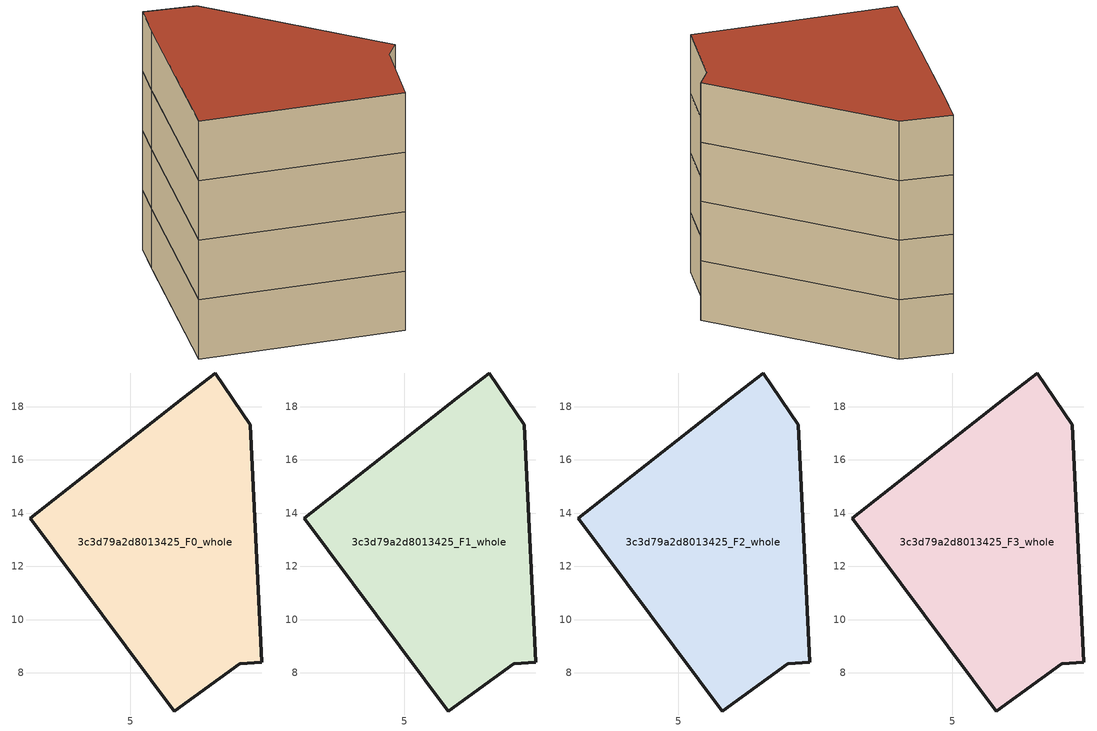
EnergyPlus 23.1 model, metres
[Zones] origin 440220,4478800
3c3d79a2d8013425_F0_whole
 floor ground (EU_floor_Construction): 8.2,19.27 9.52,17.32 9.94,8.4 9.12,8.33 6.65,6.56 1.24,13.81 6.97,18.32 z0
 wall outside (EU_wall_Construction): 8.2,19.27 6.97,18.32 1.24,13.81 6.65,6.56 9.12,8.33 9.94,8.4 9.52,17.32 8.2,19.27 z0:3
3c3d79a2d8013425_F1_whole
 floor to 3c3d79a2d8013425_F0_whole (EU_floor_Construction): 8.2,19.27 9.52,17.32 9.94,8.4 9.12,8.33 6.65,6.56 1.24,13.81 6.97,18.32 z3
 wall outside (EU_wall_Construction): 8.2,19.27 6.97,18.32 1.24,13.81 6.65,6.56 9.12,8.33 9.94,8.4 9.52,17.32 8.2,19.27 z3:6
3c3d79a2d8013425_F2_whole
 floor to 3c3d79a2d8013425_F1_whole (EU_floor_Construction): 8.2,19.27 9.52,17.32 9.94,8.4 9.12,8.33 6.65,6.56 1.24,13.81 6.97,18.32 z6
 wall outside (EU_wall_Construction): 8.2,19.27 6.97,18.32 1.24,13.81 6.65,6.56 9.12,8.33 9.94,8.4 9.52,17.32 8.2,19.27 z6:9
3c3d79a2d8013425_F3_whole
 floor to 3c3d79a2d8013425_F2_whole (EU_floor_Construction): 8.2,19.27 9.52,17.32 9.94,8.4 9.12,8.33 6.65,6.56 1.24,13.81 6.97,18.32 z9
 wall outside (EU_wall_Construction): 8.2,19.27 6.97,18.32 1.24,13.81 6.65,6.56 9.12,8.33 9.94,8.4 9.52,17.32 8.2,19.27 z9:12
 roof outside (EU_roof_Construction): 9.94,8.4 9.52,17.32 8.2,19.27 6.97,18.32 1.24,13.81 6.65,6.56 9.12,8.33 z12
[Building]
EU S2 Campaign: North Axis=0; Terrain=City; Solar Distribution=FullExterior
[Site:Location]
Madrid: Latitude=40.5; Longitude=-3.5; Time Zone=1; Elevation=609
[SizingPeriod:WeatherFileDays]
AnnualSizingPeriod: Begin Month=1; Begin Day of Month=1; End Month=12; End Day of Month=31; Day of Week for Start Day=Monday; Use Weather File Daylight Saving Period=No; Use Weather File Rain and Snow Indicators=No
[MATERIAL]
EU_InternalMass_Material: Roughness=MediumRough; Thickness=0.1; Conductivity=1; Density=1800; Specific Heat=900; Thermal Absorptance=0.9; Solar Absorptance=0.7; Visible Absorptance=0.7
[MATERIAL:NOMASS] Roughness=MediumRough; Thermal Absorptance=0.9; Solar Absorptance=0.7; Visible Absorptance=0.7
Name | Thermal Resistance
EU_wall_NoMass | 0.459673
EU_roof_NoMass | 0.495815
EU_floor_NoMass | 0.788942
[CONSTRUCTION]
EU_wall_Construction: EU_wall_NoMass
EU_roof_Construction: EU_roof_NoMass
EU_floor_Construction: EU_floor_NoMass
EU_InternalMass_Construction: EU_InternalMass_Material
[ZONE] Type=1; Multiplier=1; Ceiling Height=autocalculate; Volume=193.203; Floor Area=autocalculate; Part of Total Floor Area=Yes
3c3d79a2d8013425_F0_whole; 3c3d79a2d8013425_F1_whole; 3c3d79a2d8013425_F2_whole; 3c3d79a2d8013425_F3_whole
[INTERNALMASS] Construction=EU_InternalMass_Construction; Surface Area=64.401
Name | Zone or ZoneList
3c3d79a2d8013425_F0_whole_EU_InternalMass | 3c3d79a2d8013425_F0_whole
3c3d79a2d8013425_F1_whole_EU_InternalMass | 3c3d79a2d8013425_F1_whole
3c3d79a2d8013425_F2_whole_EU_InternalMass | 3c3d79a2d8013425_F2_whole
3c3d79a2d8013425_F3_whole_EU_InternalMass | 3c3d79a2d8013425_F3_whole
[OTHEREQUIPMENT] Fuel Type=Electricity; Design Level Calculation Method=Watts/Area; Power per Zone Floor Area=1; Fraction Latent=0; Fraction Radiant=0; Fraction Lost=0; Carbon Dioxide Generation Rate=0; EndUse Subcategory=EU_Step8_InternalGains
Name | Zone or ZoneList or Space or SpaceList | Schedule
EU_Step8_InternalGain_3c3d79a2d8013425_F0_whole_f000 | 3c3d79a2d8013425_F0_whole | EU_Step8_GainSchedule_3c3d79a2d8013425_F0_whole_f000
EU_Step8_InternalGain_3c3d79a2d8013425_F1_whole_f000 | 3c3d79a2d8013425_F1_whole | EU_Step8_GainSchedule_3c3d79a2d8013425_F1_whole_f000
EU_Step8_InternalGain_3c3d79a2d8013425_F2_whole_f000 | 3c3d79a2d8013425_F2_whole | EU_Step8_GainSchedule_3c3d79a2d8013425_F2_whole_f000
EU_Step8_InternalGain_3c3d79a2d8013425_F3_whole_f000 | 3c3d79a2d8013425_F3_whole | EU_Step8_GainSchedule_3c3d79a2d8013425_F3_whole_f000
[ZONEVENTILATION:DESIGNFLOWRATE] Schedule=EU_AlwaysOn; Design Flow Rate Calculation Method=AirChanges/Hour; Air Changes per Hour=0.719161; Ventilation Type=Natural; Fan Pressure Rise=0; Fan Total Efficiency=1; Constant Term Coefficient=1; Temperature Term Coefficient=0; Velocity Term Coefficient=0; Velocity Squared Term Coefficient=0; Minimum Indoor Temperature=-100; Maximum Indoor Temperature=100; Delta Temperature=-100; Minimum Outdoor Temperature=-100; Maximum Outdoor Temperature=100; Maximum Wind Speed=40
Name | Zone or ZoneList or Space or SpaceList
EU_ConstantAir_3c3d79a2d8013425_F0_whole | 3c3d79a2d8013425_F0_whole
EU_ConstantAir_3c3d79a2d8013425_F1_whole | 3c3d79a2d8013425_F1_whole
EU_ConstantAir_3c3d79a2d8013425_F2_whole | 3c3d79a2d8013425_F2_whole
EU_ConstantAir_3c3d79a2d8013425_F3_whole | 3c3d79a2d8013425_F3_whole
[HVACTEMPLATE:THERMOSTAT] Constant Heating Setpoint=20; Constant Cooling Setpoint=50
EU_HeatOnly_3c3d79a2d8013425_F0_whole; EU_HeatOnly_3c3d79a2d8013425_F1_whole; EU_HeatOnly_3c3d79a2d8013425_F2_whole; EU_HeatOnly_3c3d79a2d8013425_F3_whole
[HVACTEMPLATE:ZONE:IDEALLOADSAIRSYSTEM] System Availability Schedule=EU_AlwaysOn; Maximum Heating Supply Air Temperature=50; Minimum Cooling Supply Air Temperature=13; Maximum Heating Supply Air Humidity Ratio=0.0156; Minimum Cooling Supply Air Humidity Ratio=0.0077; Heating Limit=NoLimit; Cooling Limit=NoLimit; Heating Availability Schedule=EU_AlwaysOn; Cooling Availability Schedule=EU_CoolingOff; Dehumidification Control Type=ConstantSensibleHeatRatio; Cooling Sensible Heat Ratio=0.7; Dehumidification Setpoint=60; Humidification Control Type=None; Humidification Setpoint=30; Outdoor Air Method=None; Outdoor Air Flow Rate per Person=0.00944; Outdoor Air Flow Rate per Zone Floor Area=0; Outdoor Air Flow Rate per Zone=0; Demand Controlled Ventilation Type=None; Outdoor Air Economizer Type=NoEconomizer; Heat Recovery Type=None; Sensible Heat Recovery Effectiveness=0.7; Latent Heat Recovery Effectiveness=0.65
Name | Template Thermostat
3c3d79a2d8013425_F0_whole | EU_HeatOnly_3c3d79a2d8013425_F0_whole
3c3d79a2d8013425_F1_whole | EU_HeatOnly_3c3d79a2d8013425_F1_whole
3c3d79a2d8013425_F2_whole | EU_HeatOnly_3c3d79a2d8013425_F2_whole
3c3d79a2d8013425_F3_whole | EU_HeatOnly_3c3d79a2d8013425_F3_whole
[SIZING:ZONE] Zone Cooling Design Supply Air Temperature Input Method=SupplyAirTemperature; Zone Cooling Design Supply Air Temperature=13; Zone Heating Design Supply Air Temperature Input Method=SupplyAirTemperature; Zone Heating Design Supply Air Temperature=50; Zone Cooling Design Supply Air Humidity Ratio=0.008; Zone Heating Design Supply Air Humidity Ratio=0.008; Cooling Design Air Flow Method=DesignDay; Cooling Design Air Flow Rate=0; Cooling Minimum Air Flow per Zone Floor Area=0.000762; Cooling Minimum Air Flow=0; Cooling Minimum Air Flow Fraction=0.2; Heating Design Air Flow Method=DesignDay; Heating Design Air Flow Rate=0; Heating Maximum Air Flow per Zone Floor Area=0.002032; Heating Maximum Air Flow=0.141576; Heating Maximum Air Flow Fraction=0.3; Account for Dedicated Outdoor Air System=No; Dedicated Outdoor Air System Control Strategy=NeutralSupplyAir; Dedicated Outdoor Air Low Setpoint Temperature for Design=autosize; Dedicated Outdoor Air High Setpoint Temperature for Design=autosize; Zone Load Sizing Method=Sensible Load Only No Latent Load; Zone Latent Cooling Design Supply Air Humidity Ratio Input Method=HumidityRatioDifference; Zone Cooling Design Supply Air Humidity Ratio Difference=0.005; Zone Latent Heating Design Supply Air Humidity Ratio Input Method=HumidityRatioDifference; Zone Humidification Design Supply Air Humidity Ratio Difference=0.005
3c3d79a2d8013425_F0_whole; 3c3d79a2d8013425_F1_whole; 3c3d79a2d8013425_F2_whole; 3c3d79a2d8013425_F3_whole
[SCHEDULE:CONSTANT]
Name | Hourly Value
EU_AlwaysOn | 1
EU_CoolingOff | 0
[SCHEDULE:FILE] Column Number=1; Rows to Skip at Top=0; Number of Hours of Data=8760; Column Separator=Comma; Interpolate to Timestep=No; Minutes per Item=60; Adjust Schedule for Daylight Savings=Yes
Name | File
EU_Step8_GainSchedule_3c3d79a2d8013425_F0_whole_f000 | C:\Users\o_iseri\Desktop\OpenUBEM\openubem\outputs\eu_evidence\EU-11\ES-MAD-BERRUGUETE\idfs\3c3d79a2d8013425\3c3d79a2d8013425_F0_whole_f000_gain.csv
EU_Step8_GainSchedule_3c3d79a2d8013425_F1_whole_f000 | C:\Users\o_iseri\Desktop\OpenUBEM\openubem\outputs\eu_evidence\EU-11\ES-MAD-BERRUGUETE\idfs\3c3d79a2d8013425\3c3d79a2d8013425_F1_whole_f000_gain.csv
EU_Step8_GainSchedule_3c3d79a2d8013425_F2_whole_f000 | C:\Users\o_iseri\Desktop\OpenUBEM\openubem\outputs\eu_evidence\EU-11\ES-MAD-BERRUGUETE\idfs\3c3d79a2d8013425\3c3d79a2d8013425_F2_whole_f000_gain.csv
EU_Step8_GainSchedule_3c3d79a2d8013425_F3_whole_f000 | C:\Users\o_iseri\Desktop\OpenUBEM\openubem\outputs\eu_evidence\EU-11\ES-MAD-BERRUGUETE\idfs\3c3d79a2d8013425\3c3d79a2d8013425_F3_whole_f000_gain.csv
